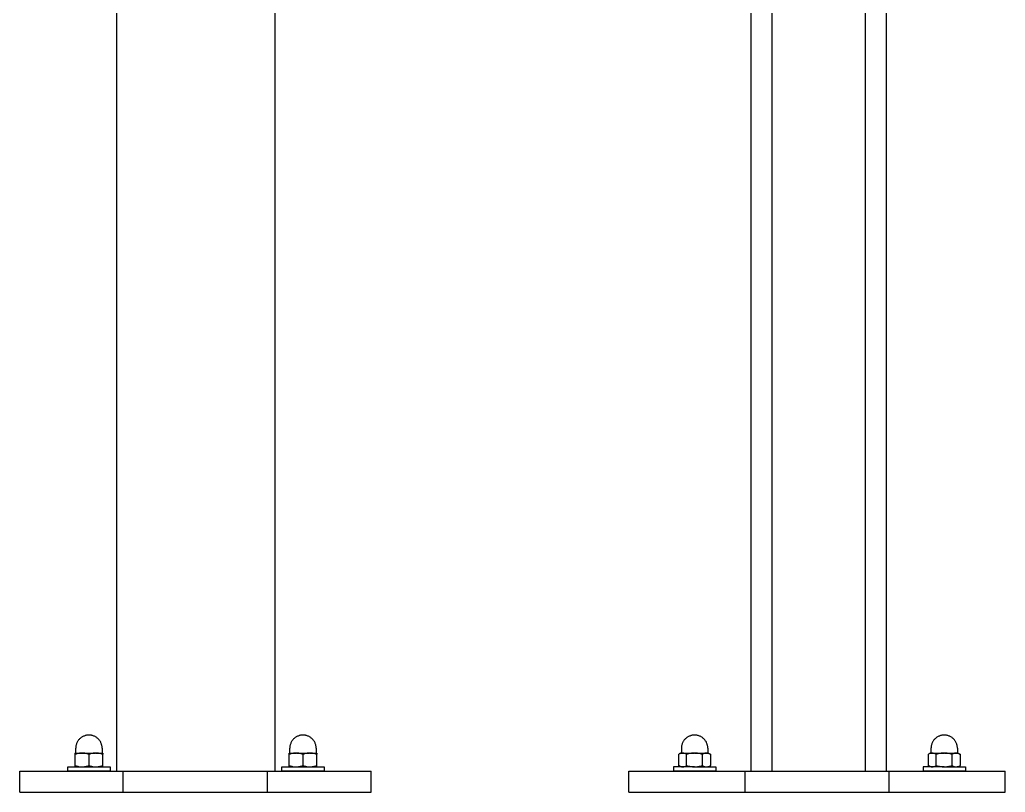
# Model space of a CAD drawing. Header units: millimetres. Extents: x -758 to 466, y 0 to 1570.
# Drawn here: x 0 to 465.7, y 839.9 to 1204.9 of the extents above; entities that cross this region are included whole.
import ezdxf

# ---------------------------------------------------------------- set-up
doc = ezdxf.new("R2010")
doc.units = ezdxf.units.MM
doc.header["$MEASUREMENT"] = 0
doc.layers.add('Utwórz2D linie widoczne', color=7, linetype='Continuous', true_color=0x000000)

msp = doc.modelspace()

# ---------------------------------------------------------------- linework, layer by layer
at = {"layer": 'Utwórz2D linie widoczne'}
for points in [[(45.75, 1549.94), (45.75, 1199.94), (45.75, 849.94)], [(120.73, 849.94), (120.73, 1199.94), (120.73, 1549.94)], [(345.44, 1549.94), (345.44, 1199.94), (345.44, 849.94)], [(355.44, 1549.94), (355.44, 1199.94), (355.44, 849.94)], [(399.44, 1549.94), (399.44, 1199.94), (399.44, 849.94)], [(409.44, 1549.94), (409.44, 1199.94), (409.44, 849.94)], [(26.21, 857.89), (26.21, 858.18), (26.21, 858.47)], [(26.21, 858.47), (27.79, 858.47), (29.36, 858.47)], [(26.21, 852.55), (26.21, 855.22), (26.21, 857.89)], [(26.46, 858.59), (26.46, 859.65), (26.46, 860.72)], [(29.58, 858.47), (32.71, 858.47), (35.85, 858.47)], [(32.71, 857.89), (32.71, 855.22), (32.71, 852.55)], [(36.07, 858.47), (37.64, 858.47), (39.21, 858.47)], [(38.96, 860.72), (38.96, 859.65), (38.96, 858.59)], [(39.21, 858.47), (39.21, 858.18), (39.21, 857.89)], [(39.21, 852.55), (39.21, 855.22), (39.21, 857.89)], [(127.35, 857.89), (127.35, 858.18), (127.35, 858.47)], [(127.35, 858.47), (128.93, 858.47), (130.5, 858.47)], [(127.35, 852.55), (127.35, 855.22), (127.35, 857.89)], [(127.6, 858.59), (127.6, 859.65), (127.6, 860.72)], [(130.72, 858.47), (133.85, 858.47), (136.99, 858.47)], [(133.85, 857.89), (133.85, 855.22), (133.85, 852.55)], [(137.21, 858.47), (138.78, 858.47), (140.35, 858.47)], [(140.1, 860.72), (140.1, 859.65), (140.1, 858.59)], [(140.35, 858.47), (140.35, 858.18), (140.35, 857.89)], [(140.35, 852.55), (140.35, 855.22), (140.35, 857.89)], [(312.41, 858.47), (311.91, 858.18), (311.4, 857.89)], [(311.4, 852.55), (311.4, 855.22), (311.4, 857.89)], [(312.66, 860.72), (312.66, 859.65), (312.66, 858.59)], [(313.34, 858.47), (316.05, 858.47), (318.77, 858.47)], [(315.16, 852.55), (315.16, 855.22), (315.16, 857.89)], [(319.05, 858.47), (321.76, 858.47), (324.48, 858.47)], [(322.66, 852.55), (322.66, 855.22), (322.66, 857.89)], [(324.6, 858.47), (325, 858.47), (325.41, 858.47)], [(325.16, 860.72), (325.16, 859.65), (325.16, 858.59)], [(325.41, 858.47), (325.91, 858.18), (326.41, 857.89)], [(326.41, 857.89), (326.41, 855.22), (326.41, 852.55)], [(430.37, 858.47), (429.87, 858.18), (429.37, 857.89)], [(429.37, 852.55), (429.37, 855.22), (429.37, 857.89)], [(430.62, 860.72), (430.62, 859.65), (430.62, 858.59)], [(431.3, 858.47), (434.02, 858.47), (436.73, 858.47)], [(433.12, 852.55), (433.12, 855.22), (433.12, 857.89)], [(437.01, 858.47), (439.73, 858.47), (442.44, 858.47)], [(440.62, 852.55), (440.62, 855.22), (440.62, 857.89)], [(442.57, 858.47), (442.97, 858.47), (443.37, 858.47)], [(443.12, 860.72), (443.12, 859.65), (443.12, 858.59)], [(443.37, 858.47), (443.87, 858.18), (444.38, 857.89)], [(444.38, 857.89), (444.38, 855.22), (444.38, 852.55)], [(26.21, 851.97), (26.21, 852.26), (26.21, 852.55)], [(39.21, 851.97), (39.21, 852.26), (39.21, 852.55)], [(127.35, 851.97), (127.35, 852.26), (127.35, 852.55)], [(140.35, 851.97), (140.35, 852.26), (140.35, 852.55)], [(312.41, 851.97), (311.91, 852.26), (311.4, 852.55)], [(325.41, 851.97), (325.91, 852.26), (326.41, 852.55)], [(430.37, 851.97), (429.87, 852.26), (429.37, 852.55)], [(443.37, 851.97), (443.87, 852.26), (444.38, 852.55)], [(0, 849.94), (24.48, 849.94), (48.95, 849.94)], [(0, 839.94), (0, 844.94), (0, 849.94)], [(22.71, 849.97), (22.71, 850.97), (22.71, 851.97)], [(22.71, 851.97), (32.71, 851.97), (42.71, 851.97)], [(42.71, 849.97), (32.71, 849.97), (22.71, 849.97)], [(42.71, 851.97), (42.71, 850.97), (42.71, 849.97)], [(48.95, 849.94), (83.03, 849.94), (117.11, 849.94)], [(48.95, 839.94), (48.95, 844.94), (48.95, 849.94)], [(117.11, 849.94), (141.59, 849.94), (166.06, 849.94)], [(117.11, 839.94), (117.11, 844.94), (117.11, 849.94)], [(123.85, 849.97), (123.85, 850.97), (123.85, 851.97)], [(123.85, 851.97), (133.85, 851.97), (143.85, 851.97)], [(143.85, 849.97), (133.85, 849.97), (123.85, 849.97)], [(143.85, 851.97), (143.85, 850.97), (143.85, 849.97)], [(166.06, 839.94), (166.06, 844.94), (166.06, 849.94)], [(287.84, 849.94), (315.28, 849.94), (342.73, 849.94)], [(287.84, 839.94), (287.84, 844.94), (287.84, 849.94)], [(308.91, 851.97), (308.91, 850.97), (308.91, 849.97)], [(318.91, 851.97), (313.91, 851.97), (308.91, 851.97)], [(318.91, 849.97), (313.91, 849.97), (308.91, 849.97)], [(318.91, 851.97), (323.91, 851.97), (328.91, 851.97)], [(328.91, 851.97), (328.91, 850.97), (328.91, 849.97)], [(342.73, 839.94), (342.73, 844.94), (342.73, 849.94)], [(342.73, 849.94), (376.78, 849.94), (410.84, 849.94)], [(410.84, 849.94), (438.28, 849.94), (465.73, 849.94)], [(410.84, 839.94), (410.84, 844.94), (410.84, 849.94)], [(426.87, 851.97), (426.87, 850.97), (426.87, 849.97)], [(436.87, 851.97), (431.87, 851.97), (426.87, 851.97)], [(436.87, 849.97), (431.87, 849.97), (426.87, 849.97)], [(436.87, 851.97), (441.87, 851.97), (446.87, 851.97)], [(446.87, 851.97), (446.87, 850.97), (446.87, 849.97)], [(465.73, 839.94), (465.73, 844.94), (465.73, 849.94)], [(0, 839.94), (6.95, 839.94), (13.9, 839.94)], [(13.9, 839.94), (14.1, 839.94), (14.3, 839.94)], [(14.3, 839.94), (21.9, 839.94), (29.5, 839.94)], [(29.5, 839.94), (29.63, 839.94), (29.75, 839.94)], [(29.75, 839.94), (29.77, 839.94), (29.78, 839.94)], [(29.78, 839.94), (29.91, 839.94), (30.03, 839.94)], [(30.03, 839.94), (30.05, 839.94), (30.07, 839.94)], [(30.07, 839.94), (30.19, 839.94), (30.32, 839.94)], [(30.32, 839.94), (30.33, 839.94), (30.35, 839.94)], [(30.35, 839.94), (30.48, 839.94), (30.6, 839.94)], [(30.6, 839.94), (30.62, 839.94), (30.63, 839.94)], [(30.63, 839.94), (30.76, 839.94), (30.89, 839.94)], [(30.89, 839.94), (30.91, 839.94), (30.92, 839.94)], [(30.92, 839.94), (31.05, 839.94), (31.18, 839.94)], [(31.18, 839.94), (31.19, 839.94), (31.21, 839.94)], [(31.21, 839.94), (31.34, 839.94), (31.46, 839.94)], [(31.46, 839.94), (31.48, 839.94), (31.5, 839.94)], [(31.5, 839.94), (31.62, 839.94), (31.75, 839.94)], [(31.75, 839.94), (31.77, 839.94), (31.78, 839.94)], [(31.78, 839.94), (31.91, 839.94), (32.04, 839.94)], [(32.04, 839.94), (32.06, 839.94), (32.07, 839.94)], [(32.07, 839.94), (32.2, 839.94), (32.33, 839.94)], [(32.33, 839.94), (32.35, 839.94), (32.36, 839.94)], [(32.36, 839.94), (32.49, 839.94), (32.62, 839.94)], [(32.62, 839.94), (32.64, 839.94), (32.65, 839.94)], [(32.65, 839.94), (32.79, 839.94), (32.92, 839.94)], [(32.92, 839.94), (32.93, 839.94), (32.95, 839.94)], [(32.95, 839.94), (33.08, 839.94), (33.21, 839.94)], [(33.21, 839.94), (33.22, 839.94), (33.24, 839.94)], [(33.24, 839.94), (33.37, 839.94), (33.5, 839.94)], [(33.5, 839.94), (33.52, 839.94), (33.53, 839.94)], [(33.53, 839.94), (33.67, 839.94), (33.8, 839.94)], [(33.8, 839.94), (33.81, 839.94), (33.83, 839.94)], [(33.83, 839.94), (33.96, 839.94), (34.09, 839.94)], [(34.09, 839.94), (34.11, 839.94), (34.12, 839.94)], [(34.12, 839.94), (34.26, 839.94), (34.39, 839.94)], [(34.39, 839.94), (34.4, 839.94), (34.42, 839.94)], [(34.42, 839.94), (34.55, 839.94), (34.69, 839.94)], [(34.69, 839.94), (34.7, 839.94), (34.72, 839.94)], [(34.72, 839.94), (34.85, 839.94), (34.98, 839.94)], [(34.98, 839.94), (35, 839.94), (35.01, 839.94)], [(35.01, 839.94), (35.15, 839.94), (35.28, 839.94)], [(35.28, 839.94), (35.3, 839.94), (35.31, 839.94)], [(35.31, 839.94), (35.45, 839.94), (35.58, 839.94)], [(35.58, 839.94), (35.6, 839.94), (35.61, 839.94)], [(35.61, 839.94), (35.75, 839.94), (35.88, 839.94)], [(35.88, 839.94), (35.9, 839.94), (35.91, 839.94)], [(35.91, 839.94), (36.05, 839.94), (36.18, 839.94)], [(36.18, 839.94), (36.2, 839.94), (36.21, 839.94)], [(36.21, 839.94), (36.35, 839.94), (36.48, 839.94)], [(36.48, 839.94), (36.5, 839.94), (36.51, 839.94)], [(36.51, 839.94), (36.65, 839.94), (36.79, 839.94)], [(36.79, 839.94), (36.8, 839.94), (36.81, 839.94)], [(36.81, 839.94), (36.95, 839.94), (37.09, 839.94)], [(37.09, 839.94), (37.1, 839.94), (37.12, 839.94)], [(37.12, 839.94), (37.25, 839.94), (37.39, 839.94)], [(37.39, 839.94), (37.41, 839.94), (37.42, 839.94)], [(37.42, 839.94), (37.56, 839.94), (37.7, 839.94)], [(37.7, 839.94), (37.71, 839.94), (37.72, 839.94)], [(37.72, 839.94), (37.86, 839.94), (38, 839.94)], [(38, 839.94), (38.01, 839.94), (38.03, 839.94)], [(38.03, 839.94), (38.17, 839.94), (38.31, 839.94)], [(38.31, 839.94), (38.32, 839.94), (38.33, 839.94)], [(38.33, 839.94), (38.47, 839.94), (38.61, 839.94)], [(38.61, 839.94), (38.62, 839.94), (38.64, 839.94)], [(38.64, 839.94), (38.78, 839.94), (38.92, 839.94)], [(38.92, 839.94), (38.93, 839.94), (38.94, 839.94)], [(38.94, 839.94), (39.08, 839.94), (39.23, 839.94)], [(39.23, 839.94), (39.24, 839.94), (39.25, 839.94)], [(39.25, 839.94), (39.39, 839.94), (39.53, 839.94)], [(39.53, 839.94), (39.55, 839.94), (39.56, 839.94)], [(39.56, 839.94), (39.7, 839.94), (39.84, 839.94)], [(39.84, 839.94), (39.85, 839.94), (39.86, 839.94)], [(39.86, 839.94), (44.41, 839.94), (48.95, 839.94)], [(48.95, 839.94), (83.03, 839.94), (117.11, 839.94)], [(117.11, 839.94), (121.65, 839.94), (126.2, 839.94)], [(126.2, 839.94), (126.21, 839.94), (126.22, 839.94)], [(126.22, 839.94), (126.36, 839.94), (126.51, 839.94)], [(126.51, 839.94), (126.52, 839.94), (126.53, 839.94)], [(126.53, 839.94), (126.67, 839.94), (126.81, 839.94)], [(126.81, 839.94), (126.82, 839.94), (126.84, 839.94)], [(126.84, 839.94), (126.98, 839.94), (127.12, 839.94)], [(127.12, 839.94), (127.13, 839.94), (127.14, 839.94)], [(127.14, 839.94), (127.28, 839.94), (127.43, 839.94)], [(127.43, 839.94), (127.44, 839.94), (127.45, 839.94)], [(127.45, 839.94), (127.59, 839.94), (127.73, 839.94)], [(127.73, 839.94), (127.74, 839.94), (127.76, 839.94)], [(127.76, 839.94), (127.9, 839.94), (128.04, 839.94)], [(128.04, 839.94), (128.05, 839.94), (128.06, 839.94)], [(128.06, 839.94), (128.2, 839.94), (128.34, 839.94)], [(128.34, 839.94), (128.35, 839.94), (128.37, 839.94)], [(128.37, 839.94), (128.5, 839.94), (128.64, 839.94)], [(128.64, 839.94), (128.66, 839.94), (128.67, 839.94)], [(128.67, 839.94), (128.81, 839.94), (128.95, 839.94)], [(128.95, 839.94), (128.96, 839.94), (128.97, 839.94)], [(128.97, 839.94), (129.11, 839.94), (129.25, 839.94)], [(129.25, 839.94), (129.26, 839.94), (129.28, 839.94)], [(129.28, 839.94), (129.41, 839.94), (129.55, 839.94)], [(129.55, 839.94), (129.56, 839.94), (129.58, 839.94)], [(129.58, 839.94), (129.71, 839.94), (129.85, 839.94)], [(129.85, 839.94), (129.87, 839.94), (129.88, 839.94)], [(129.88, 839.94), (130.02, 839.94), (130.15, 839.94)], [(130.15, 839.94), (130.17, 839.94), (130.18, 839.94)], [(130.18, 839.94), (130.32, 839.94), (130.45, 839.94)], [(130.45, 839.94), (130.47, 839.94), (130.48, 839.94)], [(130.48, 839.94), (130.62, 839.94), (130.75, 839.94)], [(130.75, 839.94), (130.77, 839.94), (130.78, 839.94)], [(130.78, 839.94), (130.91, 839.94), (131.05, 839.94)], [(131.05, 839.94), (131.06, 839.94), (131.08, 839.94)], [(131.08, 839.94), (131.21, 839.94), (131.35, 839.94)], [(131.35, 839.94), (131.36, 839.94), (131.38, 839.94)], [(131.38, 839.94), (131.51, 839.94), (131.64, 839.94)], [(131.64, 839.94), (131.66, 839.94), (131.67, 839.94)], [(131.67, 839.94), (131.81, 839.94), (131.94, 839.94)], [(131.94, 839.94), (131.95, 839.94), (131.97, 839.94)], [(131.97, 839.94), (132.1, 839.94), (132.23, 839.94)], [(132.23, 839.94), (132.25, 839.94), (132.26, 839.94)], [(132.26, 839.94), (132.4, 839.94), (132.53, 839.94)], [(132.53, 839.94), (132.54, 839.94), (132.56, 839.94)], [(132.56, 839.94), (132.69, 839.94), (132.82, 839.94)], [(132.82, 839.94), (132.84, 839.94), (132.85, 839.94)], [(132.85, 839.94), (132.98, 839.94), (133.12, 839.94)], [(133.12, 839.94), (133.13, 839.94), (133.15, 839.94)], [(133.15, 839.94), (133.28, 839.94), (133.41, 839.94)], [(133.41, 839.94), (133.42, 839.94), (133.44, 839.94)], [(133.44, 839.94), (133.57, 839.94), (133.7, 839.94)], [(133.7, 839.94), (133.71, 839.94), (133.73, 839.94)], [(133.73, 839.94), (133.86, 839.94), (133.99, 839.94)], [(133.99, 839.94), (134, 839.94), (134.02, 839.94)], [(134.02, 839.94), (134.15, 839.94), (134.28, 839.94)], [(134.28, 839.94), (134.29, 839.94), (134.31, 839.94)], [(134.31, 839.94), (134.44, 839.94), (134.57, 839.94)], [(134.57, 839.94), (134.58, 839.94), (134.6, 839.94)], [(134.6, 839.94), (134.73, 839.94), (134.86, 839.94)], [(134.86, 839.94), (134.87, 839.94), (134.89, 839.94)], [(134.89, 839.94), (135.01, 839.94), (135.14, 839.94)], [(135.14, 839.94), (135.16, 839.94), (135.17, 839.94)], [(135.17, 839.94), (135.3, 839.94), (135.43, 839.94)], [(135.43, 839.94), (135.44, 839.94), (135.46, 839.94)], [(135.46, 839.94), (135.59, 839.94), (135.71, 839.94)], [(135.71, 839.94), (135.73, 839.94), (135.74, 839.94)], [(135.74, 839.94), (135.87, 839.94), (136, 839.94)], [(136, 839.94), (136.01, 839.94), (136.03, 839.94)], [(136.03, 839.94), (136.15, 839.94), (136.28, 839.94)], [(136.28, 839.94), (136.3, 839.94), (136.31, 839.94)], [(136.31, 839.94), (136.44, 839.94), (136.56, 839.94)], [(136.56, 839.94), (144.16, 839.94), (151.76, 839.94)], [(151.76, 839.94), (151.96, 839.94), (152.17, 839.94)], [(152.17, 839.94), (159.11, 839.94), (166.06, 839.94)], [(287.84, 839.94), (287.99, 839.94), (288.15, 839.94)], [(288.15, 839.94), (291.38, 839.94), (294.61, 839.94)], [(294.61, 839.94), (294.68, 839.94), (294.76, 839.94)], [(294.76, 839.94), (294.76, 839.94), (294.77, 839.94)], [(294.77, 839.94), (294.85, 839.94), (294.92, 839.94)], [(294.92, 839.94), (294.93, 839.94), (294.94, 839.94)], [(294.94, 839.94), (295.01, 839.94), (295.08, 839.94)], [(295.08, 839.94), (295.09, 839.94), (295.1, 839.94)], [(295.1, 839.94), (295.17, 839.94), (295.25, 839.94)], [(295.25, 839.94), (295.26, 839.94), (295.27, 839.94)], [(295.27, 839.94), (295.34, 839.94), (295.42, 839.94)], [(295.42, 839.94), (295.43, 839.94), (295.43, 839.94)], [(295.43, 839.94), (295.51, 839.94), (295.59, 839.94)], [(295.59, 839.94), (295.59, 839.94), (295.6, 839.94)], [(295.6, 839.94), (295.68, 839.94), (295.76, 839.94)], [(295.76, 839.94), (295.76, 839.94), (295.77, 839.94)], [(295.77, 839.94), (295.85, 839.94), (295.93, 839.94)], [(295.93, 839.94), (295.94, 839.94), (295.95, 839.94)], [(295.95, 839.94), (296.02, 839.94), (296.1, 839.94)], [(296.1, 839.94), (296.11, 839.94), (296.12, 839.94)], [(296.12, 839.94), (296.2, 839.94), (296.28, 839.94)], [(296.28, 839.94), (296.28, 839.94), (296.29, 839.94)], [(296.29, 839.94), (296.37, 839.94), (296.45, 839.94)], [(296.45, 839.94), (296.46, 839.94), (296.47, 839.94)], [(296.47, 839.94), (296.55, 839.94), (296.63, 839.94)], [(296.63, 839.94), (296.64, 839.94), (296.65, 839.94)], [(296.65, 839.94), (296.73, 839.94), (296.81, 839.94)], [(296.81, 839.94), (296.82, 839.94), (296.83, 839.94)], [(296.83, 839.94), (296.91, 839.94), (296.99, 839.94)], [(296.99, 839.94), (297, 839.94), (297.01, 839.94)], [(297.01, 839.94), (297.09, 839.94), (297.17, 839.94)], [(297.17, 839.94), (297.18, 839.94), (297.19, 839.94)], [(297.19, 839.94), (297.27, 839.94), (297.35, 839.94)], [(297.35, 839.94), (297.36, 839.94), (297.37, 839.94)], [(297.37, 839.94), (297.46, 839.94), (297.54, 839.94)], [(297.54, 839.94), (297.55, 839.94), (297.56, 839.94)], [(297.56, 839.94), (297.64, 839.94), (297.72, 839.94)], [(297.72, 839.94), (297.73, 839.94), (297.74, 839.94)], [(297.74, 839.94), (297.83, 839.94), (297.91, 839.94)], [(297.91, 839.94), (297.92, 839.94), (297.93, 839.94)], [(297.93, 839.94), (298.02, 839.94), (298.1, 839.94)], [(298.1, 839.94), (298.11, 839.94), (298.12, 839.94)], [(298.12, 839.94), (298.2, 839.94), (298.29, 839.94)], [(298.29, 839.94), (298.3, 839.94), (298.31, 839.94)], [(298.31, 839.94), (298.4, 839.94), (298.48, 839.94)], [(298.48, 839.94), (298.49, 839.94), (298.5, 839.94)], [(298.5, 839.94), (298.59, 839.94), (298.67, 839.94)], [(298.67, 839.94), (298.68, 839.94), (298.69, 839.94)], [(298.69, 839.94), (298.78, 839.94), (298.87, 839.94)], [(298.87, 839.94), (298.88, 839.94), (298.89, 839.94)], [(298.89, 839.94), (298.97, 839.94), (299.06, 839.94)], [(299.06, 839.94), (299.07, 839.94), (299.08, 839.94)], [(299.08, 839.94), (299.17, 839.94), (299.26, 839.94)], [(299.26, 839.94), (299.27, 839.94), (299.28, 839.94)], [(299.28, 839.94), (299.37, 839.94), (299.46, 839.94)], [(299.46, 839.94), (299.47, 839.94), (299.48, 839.94)], [(299.48, 839.94), (299.57, 839.94), (299.66, 839.94)], [(299.66, 839.94), (299.66, 839.94), (299.67, 839.94)], [(299.67, 839.94), (299.77, 839.94), (299.86, 839.94)], [(299.86, 839.94), (299.87, 839.94), (299.87, 839.94)], [(299.87, 839.94), (299.97, 839.94), (300.06, 839.94)], [(300.06, 839.94), (300.07, 839.94), (300.08, 839.94)], [(300.08, 839.94), (300.17, 839.94), (300.26, 839.94)], [(300.26, 839.94), (300.27, 839.94), (300.28, 839.94)], [(300.28, 839.94), (300.37, 839.94), (300.46, 839.94)], [(300.46, 839.94), (300.47, 839.94), (300.48, 839.94)], [(300.48, 839.94), (300.58, 839.94), (300.67, 839.94)], [(300.67, 839.94), (300.68, 839.94), (300.69, 839.94)], [(300.69, 839.94), (300.78, 839.94), (300.88, 839.94)], [(300.88, 839.94), (300.88, 839.94), (300.89, 839.94)], [(300.89, 839.94), (300.99, 839.94), (301.08, 839.94)], [(301.08, 839.94), (301.09, 839.94), (301.1, 839.94)], [(301.1, 839.94), (301.2, 839.94), (301.29, 839.94)], [(301.29, 839.94), (301.3, 839.94), (301.31, 839.94)], [(301.31, 839.94), (301.4, 839.94), (301.5, 839.94)], [(301.5, 839.94), (301.51, 839.94), (301.52, 839.94)], [(301.52, 839.94), (301.61, 839.94), (301.71, 839.94)], [(301.71, 839.94), (301.72, 839.94), (301.73, 839.94)], [(301.73, 839.94), (301.83, 839.94), (301.92, 839.94)], [(301.92, 839.94), (301.93, 839.94), (301.94, 839.94)], [(301.94, 839.94), (302.04, 839.94), (302.14, 839.94)], [(302.14, 839.94), (302.14, 839.94), (302.15, 839.94)], [(302.15, 839.94), (302.25, 839.94), (302.35, 839.94)], [(302.35, 839.94), (302.36, 839.94), (302.37, 839.94)], [(302.37, 839.94), (302.47, 839.94), (302.57, 839.94)], [(302.57, 839.94), (302.57, 839.94), (302.58, 839.94)], [(302.58, 839.94), (302.68, 839.94), (302.78, 839.94)], [(302.78, 839.94), (302.79, 839.94), (302.8, 839.94)], [(302.8, 839.94), (302.9, 839.94), (303, 839.94)], [(303, 839.94), (303.01, 839.94), (303.01, 839.94)], [(303.01, 839.94), (303.12, 839.94), (303.22, 839.94)], [(303.22, 839.94), (303.23, 839.94), (303.23, 839.94)], [(303.23, 839.94), (303.34, 839.94), (303.44, 839.94)], [(303.44, 839.94), (303.44, 839.94), (303.45, 839.94)], [(303.45, 839.94), (303.56, 839.94), (303.66, 839.94)], [(303.66, 839.94), (303.67, 839.94), (303.67, 839.94)], [(303.67, 839.94), (303.78, 839.94), (303.88, 839.94)], [(303.88, 839.94), (303.89, 839.94), (303.89, 839.94)], [(303.89, 839.94), (304, 839.94), (304.1, 839.94)], [(304.1, 839.94), (304.11, 839.94), (304.11, 839.94)], [(304.11, 839.94), (304.22, 839.94), (304.33, 839.94)], [(304.33, 839.94), (304.33, 839.94), (304.34, 839.94)], [(304.34, 839.94), (304.44, 839.94), (304.55, 839.94)], [(304.55, 839.94), (304.56, 839.94), (304.56, 839.94)], [(304.56, 839.94), (304.67, 839.94), (304.78, 839.94)], [(304.78, 839.94), (304.78, 839.94), (304.79, 839.94)], [(304.79, 839.94), (304.9, 839.94), (305, 839.94)], [(305, 839.94), (305.01, 839.94), (305.01, 839.94)], [(305.01, 839.94), (305.12, 839.94), (305.23, 839.94)], [(305.23, 839.94), (305.24, 839.94), (305.24, 839.94)], [(305.24, 839.94), (305.35, 839.94), (305.46, 839.94)], [(305.46, 839.94), (305.46, 839.94), (305.47, 839.94)], [(305.47, 839.94), (305.58, 839.94), (305.69, 839.94)], [(305.69, 839.94), (305.69, 839.94), (305.7, 839.94)], [(305.7, 839.94), (305.81, 839.94), (305.92, 839.94)], [(305.92, 839.94), (305.92, 839.94), (305.93, 839.94)], [(305.93, 839.94), (306.04, 839.94), (306.15, 839.94)], [(306.15, 839.94), (306.15, 839.94), (306.16, 839.94)], [(306.16, 839.94), (306.27, 839.94), (306.38, 839.94)], [(306.38, 839.94), (306.38, 839.94), (306.39, 839.94)], [(306.39, 839.94), (306.5, 839.94), (306.61, 839.94)], [(306.61, 839.94), (306.62, 839.94), (306.62, 839.94)], [(306.62, 839.94), (306.73, 839.94), (306.85, 839.94)], [(306.85, 839.94), (306.85, 839.94), (306.85, 839.94)], [(306.85, 839.94), (306.97, 839.94), (307.08, 839.94)], [(307.08, 839.94), (307.08, 839.94), (307.09, 839.94)], [(307.09, 839.94), (307.2, 839.94), (307.32, 839.94)], [(307.32, 839.94), (307.32, 839.94), (307.32, 839.94)], [(307.32, 839.94), (307.44, 839.94), (307.55, 839.94)], [(307.55, 839.94), (307.56, 839.94), (307.56, 839.94)], [(307.56, 839.94), (325.14, 839.94), (342.73, 839.94)], [(342.73, 839.94), (376.78, 839.94), (410.84, 839.94)], [(410.84, 839.94), (428.42, 839.94), (446.01, 839.94)], [(446.01, 839.94), (446.01, 839.94), (446.01, 839.94)], [(446.01, 839.94), (446.12, 839.94), (446.24, 839.94)], [(446.24, 839.94), (446.24, 839.94), (446.24, 839.94)], [(446.24, 839.94), (446.36, 839.94), (446.48, 839.94)], [(446.48, 839.94), (446.48, 839.94), (446.48, 839.94)], [(446.48, 839.94), (446.59, 839.94), (446.71, 839.94)], [(446.71, 839.94), (446.71, 839.94), (446.71, 839.94)], [(446.71, 839.94), (446.83, 839.94), (446.94, 839.94)], [(446.94, 839.94), (446.95, 839.94), (446.95, 839.94)], [(446.95, 839.94), (447.06, 839.94), (447.18, 839.94)], [(447.18, 839.94), (447.18, 839.94), (447.18, 839.94)], [(447.18, 839.94), (447.29, 839.94), (447.41, 839.94)], [(447.41, 839.94), (447.41, 839.94), (447.41, 839.94)], [(447.41, 839.94), (447.52, 839.94), (447.64, 839.94)], [(447.64, 839.94), (447.64, 839.94), (447.64, 839.94)], [(447.64, 839.94), (447.76, 839.94), (447.87, 839.94)], [(447.87, 839.94), (447.87, 839.94), (447.87, 839.94)], [(447.87, 839.94), (447.98, 839.94), (448.1, 839.94)], [(448.1, 839.94), (448.1, 839.94), (448.1, 839.94)], [(448.1, 839.94), (448.21, 839.94), (448.32, 839.94)], [(448.32, 839.94), (448.33, 839.94), (448.33, 839.94)], [(448.33, 839.94), (448.44, 839.94), (448.55, 839.94)], [(448.55, 839.94), (448.55, 839.94), (448.56, 839.94)], [(448.56, 839.94), (448.67, 839.94), (448.78, 839.94)], [(448.78, 839.94), (448.78, 839.94), (448.79, 839.94)], [(448.79, 839.94), (448.89, 839.94), (449, 839.94)], [(449, 839.94), (449.01, 839.94), (449.01, 839.94)], [(449.01, 839.94), (449.12, 839.94), (449.22, 839.94)], [(449.22, 839.94), (449.23, 839.94), (449.24, 839.94)], [(449.24, 839.94), (449.34, 839.94), (449.45, 839.94)], [(449.45, 839.94), (449.45, 839.94), (449.46, 839.94)], [(449.46, 839.94), (449.56, 839.94), (449.67, 839.94)], [(449.67, 839.94), (449.68, 839.94), (449.68, 839.94)], [(449.68, 839.94), (449.79, 839.94), (449.89, 839.94)], [(449.89, 839.94), (449.9, 839.94), (449.9, 839.94)], [(449.9, 839.94), (450.01, 839.94), (450.11, 839.94)], [(450.11, 839.94), (450.12, 839.94), (450.12, 839.94)], [(450.12, 839.94), (450.23, 839.94), (450.33, 839.94)], [(450.33, 839.94), (450.34, 839.94), (450.34, 839.94)], [(450.34, 839.94), (450.45, 839.94), (450.55, 839.94)], [(450.55, 839.94), (450.56, 839.94), (450.56, 839.94)], [(450.56, 839.94), (450.66, 839.94), (450.77, 839.94)], [(450.77, 839.94), (450.77, 839.94), (450.78, 839.94)], [(450.78, 839.94), (450.88, 839.94), (450.98, 839.94)], [(450.98, 839.94), (450.99, 839.94), (451, 839.94)], [(451, 839.94), (451.1, 839.94), (451.2, 839.94)], [(451.2, 839.94), (451.2, 839.94), (451.21, 839.94)], [(451.21, 839.94), (451.31, 839.94), (451.41, 839.94)], [(451.41, 839.94), (451.42, 839.94), (451.43, 839.94)], [(451.43, 839.94), (451.52, 839.94), (451.62, 839.94)], [(451.62, 839.94), (451.63, 839.94), (451.64, 839.94)], [(451.64, 839.94), (451.74, 839.94), (451.84, 839.94)], [(451.84, 839.94), (451.84, 839.94), (451.85, 839.94)], [(451.85, 839.94), (451.95, 839.94), (452.05, 839.94)], [(452.05, 839.94), (452.05, 839.94), (452.06, 839.94)], [(452.06, 839.94), (452.16, 839.94), (452.26, 839.94)], [(452.26, 839.94), (452.26, 839.94), (452.27, 839.94)], [(452.27, 839.94), (452.37, 839.94), (452.46, 839.94)], [(452.46, 839.94), (452.47, 839.94), (452.48, 839.94)], [(452.48, 839.94), (452.58, 839.94), (452.67, 839.94)], [(452.67, 839.94), (452.68, 839.94), (452.69, 839.94)], [(452.69, 839.94), (452.78, 839.94), (452.88, 839.94)], [(452.88, 839.94), (452.89, 839.94), (452.89, 839.94)], [(452.89, 839.94), (452.99, 839.94), (453.08, 839.94)], [(453.08, 839.94), (453.09, 839.94), (453.1, 839.94)], [(453.1, 839.94), (453.19, 839.94), (453.28, 839.94)], [(453.28, 839.94), (453.29, 839.94), (453.3, 839.94)], [(453.3, 839.94), (453.4, 839.94), (453.49, 839.94)], [(453.49, 839.94), (453.5, 839.94), (453.51, 839.94)], [(453.51, 839.94), (453.6, 839.94), (453.69, 839.94)], [(453.69, 839.94), (453.7, 839.94), (453.71, 839.94)], [(453.71, 839.94), (453.8, 839.94), (453.89, 839.94)], [(453.89, 839.94), (453.9, 839.94), (453.91, 839.94)], [(453.91, 839.94), (454, 839.94), (454.09, 839.94)], [(454.09, 839.94), (454.1, 839.94), (454.11, 839.94)], [(454.11, 839.94), (454.2, 839.94), (454.29, 839.94)], [(454.29, 839.94), (454.29, 839.94), (454.3, 839.94)], [(454.3, 839.94), (454.39, 839.94), (454.48, 839.94)], [(454.48, 839.94), (454.49, 839.94), (454.5, 839.94)], [(454.5, 839.94), (454.59, 839.94), (454.68, 839.94)], [(454.68, 839.94), (454.69, 839.94), (454.7, 839.94)], [(454.7, 839.94), (454.78, 839.94), (454.87, 839.94)], [(454.87, 839.94), (454.88, 839.94), (454.89, 839.94)], [(454.89, 839.94), (454.98, 839.94), (455.06, 839.94)], [(455.06, 839.94), (455.07, 839.94), (455.08, 839.94)], [(455.08, 839.94), (455.17, 839.94), (455.25, 839.94)], [(455.25, 839.94), (455.26, 839.94), (455.27, 839.94)], [(455.27, 839.94), (455.36, 839.94), (455.44, 839.94)], [(455.44, 839.94), (455.45, 839.94), (455.46, 839.94)], [(455.46, 839.94), (455.55, 839.94), (455.63, 839.94)], [(455.63, 839.94), (455.64, 839.94), (455.65, 839.94)], [(455.65, 839.94), (455.74, 839.94), (455.82, 839.94)], [(455.82, 839.94), (455.83, 839.94), (455.84, 839.94)], [(455.84, 839.94), (455.92, 839.94), (456.01, 839.94)], [(456.01, 839.94), (456.01, 839.94), (456.02, 839.94)], [(456.02, 839.94), (456.11, 839.94), (456.19, 839.94)], [(456.19, 839.94), (456.2, 839.94), (456.21, 839.94)], [(456.21, 839.94), (456.29, 839.94), (456.37, 839.94)], [(456.37, 839.94), (456.38, 839.94), (456.39, 839.94)], [(456.39, 839.94), (456.47, 839.94), (456.56, 839.94)], [(456.56, 839.94), (456.56, 839.94), (456.57, 839.94)], [(456.57, 839.94), (456.65, 839.94), (456.74, 839.94)], [(456.74, 839.94), (456.74, 839.94), (456.75, 839.94)], [(456.75, 839.94), (456.83, 839.94), (456.91, 839.94)], [(456.91, 839.94), (456.92, 839.94), (456.93, 839.94)], [(456.93, 839.94), (457.01, 839.94), (457.09, 839.94)], [(457.09, 839.94), (457.1, 839.94), (457.11, 839.94)], [(457.11, 839.94), (457.19, 839.94), (457.27, 839.94)], [(457.27, 839.94), (457.28, 839.94), (457.29, 839.94)], [(457.29, 839.94), (457.37, 839.94), (457.44, 839.94)], [(457.44, 839.94), (457.45, 839.94), (457.46, 839.94)], [(457.46, 839.94), (457.54, 839.94), (457.62, 839.94)], [(457.62, 839.94), (457.63, 839.94), (457.64, 839.94)], [(457.64, 839.94), (457.71, 839.94), (457.79, 839.94)], [(457.79, 839.94), (457.8, 839.94), (457.81, 839.94)], [(457.81, 839.94), (457.88, 839.94), (457.96, 839.94)], [(457.96, 839.94), (457.97, 839.94), (457.98, 839.94)], [(457.98, 839.94), (458.05, 839.94), (458.13, 839.94)], [(458.13, 839.94), (458.14, 839.94), (458.15, 839.94)], [(458.15, 839.94), (458.22, 839.94), (458.3, 839.94)], [(458.3, 839.94), (458.3, 839.94), (458.31, 839.94)], [(458.31, 839.94), (458.39, 839.94), (458.46, 839.94)], [(458.46, 839.94), (458.47, 839.94), (458.48, 839.94)], [(458.48, 839.94), (458.55, 839.94), (458.63, 839.94)], [(458.63, 839.94), (458.64, 839.94), (458.64, 839.94)], [(458.64, 839.94), (458.72, 839.94), (458.79, 839.94)], [(458.79, 839.94), (458.8, 839.94), (458.81, 839.94)], [(458.81, 839.94), (458.88, 839.94), (458.95, 839.94)], [(458.95, 839.94), (462.18, 839.94), (465.41, 839.94)], [(465.41, 839.94), (465.57, 839.94), (465.73, 839.94)]]:
    msp.add_open_spline(points, degree=2, dxfattribs=at)
for points, weights in [([(32.71, 866.97), (26.46, 866.97), (26.46, 860.72)], [1, 0.707106781187, 1]), ([(38.96, 860.72), (38.96, 866.97), (32.71, 866.97)], [1, 0.707106781187, 1]), ([(133.85, 866.97), (127.6, 866.97), (127.6, 860.72)], [1, 0.707106781187, 1]), ([(140.1, 860.72), (140.1, 866.97), (133.85, 866.97)], [1, 0.707106781187, 1]), ([(318.91, 866.97), (312.66, 866.97), (312.66, 860.72)], [1, 0.707106781187, 1]), ([(325.16, 860.72), (325.16, 866.97), (318.91, 866.97)], [1, 0.707106781187, 1]), ([(436.87, 866.97), (430.62, 866.97), (430.62, 860.72)], [1, 0.707106781187, 1]), ([(443.12, 860.72), (443.12, 866.97), (436.87, 866.97)], [1, 0.707106781187, 1]), ([(26.36, 858.47), (26.46, 858.48), (26.46, 858.59)], [1, 0.747971544637, 1]), ([(38.96, 858.59), (38.96, 858.48), (39.07, 858.47)], [1, 0.747971544636, 1]), ([(127.5, 858.47), (127.6, 858.48), (127.6, 858.59)], [1, 0.747971544636, 1]), ([(140.1, 858.59), (140.1, 858.48), (140.21, 858.47)], [1, 0.747971544634, 1]), ([(312.41, 858.47), (312.38, 858.47), (313.21, 858.47)], [0.933078119176, 0.931005284819, 0.994612987057]), ([(312.55, 858.47), (312.66, 858.48), (312.66, 858.59)], [1, 0.747971544634, 1]), ([(325.26, 858.47), (325.16, 858.48), (325.16, 858.59)], [1, 0.747971544637, 1]), ([(430.37, 858.47), (430.34, 858.47), (431.18, 858.47)], [0.933078119176, 0.931005284819, 0.994612987057]), ([(430.52, 858.47), (430.62, 858.48), (430.62, 858.59)], [1, 0.747971544636, 1]), ([(443.23, 858.47), (443.12, 858.48), (443.12, 858.59)], [1, 0.747971544635, 1])]:
    msp.add_rational_spline(points, weights, degree=2, dxfattribs=at)
for points, knots in [([(29.46, 858.47), (29.19, 858.47), (28.91, 858.45), (28.36, 858.4), (28.09, 858.36), (27.28, 858.21), (26.74, 858.06), (26.21, 857.89)], [0.003797434, 0.003797434, 0.003797434, 0.003797434, 0.004743184, 0.004743184, 0.005688934, 0.005688934, 0.007580434, 0.007580434, 0.007580434, 0.007580434]), ([(32.71, 857.89), (32.18, 858.06), (31.65, 858.21), (30.56, 858.41), (30.02, 858.47), (29.46, 858.47)], [0.000000238, 0.000000238, 0.000000238, 0.000000238, 0.001898836, 0.001898836, 0.003797434, 0.003797434, 0.003797434, 0.003797434]), ([(35.96, 858.47), (35.69, 858.47), (35.41, 858.45), (34.86, 858.4), (34.59, 858.36), (33.78, 858.21), (33.24, 858.06), (32.71, 857.89)], [0.003797434, 0.003797434, 0.003797434, 0.003797434, 0.004743184, 0.004743184, 0.005688934, 0.005688934, 0.007580434, 0.007580434, 0.007580434, 0.007580434]), ([(39.21, 857.89), (38.68, 858.06), (38.15, 858.21), (37.06, 858.41), (36.52, 858.47), (35.96, 858.47)], [0.000000238, 0.000000238, 0.000000238, 0.000000238, 0.001898836, 0.001898836, 0.003797434, 0.003797434, 0.003797434, 0.003797434]), ([(130.6, 858.47), (130.33, 858.47), (130.05, 858.45), (129.5, 858.4), (129.23, 858.36), (128.42, 858.21), (127.88, 858.06), (127.35, 857.89)], [0.003797434, 0.003797434, 0.003797434, 0.003797434, 0.004743184, 0.004743184, 0.005688934, 0.005688934, 0.007580434, 0.007580434, 0.007580434, 0.007580434]), ([(133.85, 857.89), (133.32, 858.06), (132.79, 858.21), (131.7, 858.41), (131.16, 858.47), (130.6, 858.47)], [0.000000238, 0.000000238, 0.000000238, 0.000000238, 0.001898836, 0.001898836, 0.003797434, 0.003797434, 0.003797434, 0.003797434]), ([(137.1, 858.47), (136.83, 858.47), (136.55, 858.45), (136, 858.4), (135.73, 858.36), (134.92, 858.21), (134.38, 858.06), (133.85, 857.89)], [0.003797434, 0.003797434, 0.003797434, 0.003797434, 0.004743184, 0.004743184, 0.005688934, 0.005688934, 0.007580434, 0.007580434, 0.007580434, 0.007580434]), ([(140.35, 857.89), (139.82, 858.06), (139.29, 858.21), (138.2, 858.41), (137.66, 858.47), (137.1, 858.47)], [0.000000238, 0.000000238, 0.000000238, 0.000000238, 0.001898836, 0.001898836, 0.003797434, 0.003797434, 0.003797434, 0.003797434]), ([(313.28, 858.47), (313.12, 858.47), (312.96, 858.45), (312.64, 858.4), (312.49, 858.36), (312.02, 858.21), (311.71, 858.06), (311.4, 857.89)], [0.003797434, 0.003797434, 0.003797434, 0.003797434, 0.004743184, 0.004743184, 0.005688934, 0.005688934, 0.007580434, 0.007580434, 0.007580434, 0.007580434]), ([(315.16, 857.89), (314.85, 858.06), (314.54, 858.21), (313.91, 858.41), (313.6, 858.47), (313.28, 858.47)], [0.000000238, 0.000000238, 0.000000238, 0.000000238, 0.001898836, 0.001898836, 0.003797434, 0.003797434, 0.003797434, 0.003797434]), ([(318.91, 858.47), (318.27, 858.47), (317.64, 858.41), (316.39, 858.21), (315.77, 858.06), (315.16, 857.89)], [0.020496331, 0.020496331, 0.020496331, 0.020496331, 0.022396704, 0.022396704, 0.024297078, 0.024297078, 0.024297078, 0.024297078]), ([(322.66, 857.89), (322.05, 858.06), (321.44, 858.21), (320.19, 858.41), (319.54, 858.47), (318.91, 858.47)], [0.016693105, 0.016693105, 0.016693105, 0.016693105, 0.018594718, 0.018594718, 0.020496331, 0.020496331, 0.020496331, 0.020496331]), ([(324.54, 858.47), (324.38, 858.47), (324.22, 858.45), (323.9, 858.4), (323.74, 858.36), (323.28, 858.21), (322.97, 858.06), (322.66, 857.89)], [0.003797434, 0.003797434, 0.003797434, 0.003797434, 0.004743184, 0.004743184, 0.005688934, 0.005688934, 0.007580434, 0.007580434, 0.007580434, 0.007580434]), ([(326.41, 857.89), (326.11, 858.06), (325.8, 858.21), (325.17, 858.41), (324.86, 858.47), (324.54, 858.47)], [0.000000238, 0.000000238, 0.000000238, 0.000000238, 0.001898836, 0.001898836, 0.003797434, 0.003797434, 0.003797434, 0.003797434]), ([(431.24, 858.47), (431.08, 858.47), (430.92, 858.45), (430.61, 858.4), (430.45, 858.36), (429.98, 858.21), (429.67, 858.06), (429.37, 857.89)], [0.003797434, 0.003797434, 0.003797434, 0.003797434, 0.004743184, 0.004743184, 0.005688934, 0.005688934, 0.007580434, 0.007580434, 0.007580434, 0.007580434]), ([(433.12, 857.89), (432.81, 858.06), (432.5, 858.21), (431.88, 858.41), (431.56, 858.47), (431.24, 858.47)], [0.000000238, 0.000000238, 0.000000238, 0.000000238, 0.001898836, 0.001898836, 0.003797434, 0.003797434, 0.003797434, 0.003797434]), ([(436.87, 858.47), (436.24, 858.47), (435.61, 858.41), (434.35, 858.21), (433.73, 858.06), (433.12, 857.89)], [0.020496331, 0.020496331, 0.020496331, 0.020496331, 0.022396704, 0.022396704, 0.024297078, 0.024297078, 0.024297078, 0.024297078]), ([(440.62, 857.89), (440.02, 858.06), (439.4, 858.21), (438.15, 858.41), (437.51, 858.47), (436.87, 858.47)], [0.016693105, 0.016693105, 0.016693105, 0.016693105, 0.018594718, 0.018594718, 0.020496331, 0.020496331, 0.020496331, 0.020496331]), ([(442.5, 858.47), (442.34, 858.47), (442.18, 858.45), (441.86, 858.4), (441.71, 858.36), (441.24, 858.21), (440.93, 858.06), (440.62, 857.89)], [0.003797434, 0.003797434, 0.003797434, 0.003797434, 0.004743184, 0.004743184, 0.005688934, 0.005688934, 0.007580434, 0.007580434, 0.007580434, 0.007580434]), ([(444.38, 857.89), (444.07, 858.06), (443.76, 858.21), (443.14, 858.41), (442.82, 858.47), (442.5, 858.47)], [0.000000238, 0.000000238, 0.000000238, 0.000000238, 0.001898836, 0.001898836, 0.003797434, 0.003797434, 0.003797434, 0.003797434]), ([(26.21, 852.55), (26.75, 852.37), (27.28, 852.23), (28.32, 852.03), (28.83, 851.98), (29.34, 851.97)], [0.000000238, 0.000000238, 0.000000238, 0.000000238, 0.001898836, 0.001898836, 0.003657819, 0.003657819, 0.003657819, 0.003657819]), ([(29.57, 851.97), (29.81, 851.97), (30.05, 851.98), (30.57, 852.03), (30.84, 852.07), (31.65, 852.23), (32.18, 852.37), (32.71, 852.55)], [0.003915943, 0.003915943, 0.003915943, 0.003915943, 0.004743184, 0.004743184, 0.005688934, 0.005688934, 0.007580434, 0.007580434, 0.007580434, 0.007580434]), ([(32.71, 852.55), (33.25, 852.37), (33.78, 852.23), (34.83, 852.03), (35.34, 851.97), (35.86, 851.97)], [0.000000238, 0.000000238, 0.000000238, 0.000000238, 0.001898836, 0.001898836, 0.003678776, 0.003678776, 0.003678776, 0.003678776]), ([(36.09, 851.97), (36.32, 851.97), (36.56, 851.99), (37.07, 852.03), (37.34, 852.07), (38.15, 852.23), (38.68, 852.37), (39.21, 852.55)], [0.003936845, 0.003936845, 0.003936845, 0.003936845, 0.004743184, 0.004743184, 0.005688934, 0.005688934, 0.007580434, 0.007580434, 0.007580434, 0.007580434]), ([(127.35, 852.55), (127.89, 852.37), (128.42, 852.23), (129.46, 852.03), (129.97, 851.98), (130.48, 851.97)], [0.000000238, 0.000000238, 0.000000238, 0.000000238, 0.001898836, 0.001898836, 0.003657819, 0.003657819, 0.003657819, 0.003657819]), ([(130.71, 851.97), (130.95, 851.97), (131.19, 851.98), (131.71, 852.03), (131.98, 852.07), (132.79, 852.23), (133.32, 852.37), (133.85, 852.55)], [0.003915943, 0.003915943, 0.003915943, 0.003915943, 0.004743184, 0.004743184, 0.005688934, 0.005688934, 0.007580434, 0.007580434, 0.007580434, 0.007580434]), ([(133.85, 852.55), (134.39, 852.37), (134.92, 852.23), (135.97, 852.03), (136.48, 851.97), (137, 851.97)], [0.000000238, 0.000000238, 0.000000238, 0.000000238, 0.001898836, 0.001898836, 0.003678776, 0.003678776, 0.003678776, 0.003678776]), ([(137.23, 851.97), (137.46, 851.97), (137.7, 851.99), (138.21, 852.03), (138.48, 852.07), (139.29, 852.23), (139.82, 852.37), (140.35, 852.55)], [0.003936845, 0.003936845, 0.003936845, 0.003936845, 0.004743184, 0.004743184, 0.005688934, 0.005688934, 0.007580434, 0.007580434, 0.007580434, 0.007580434]), ([(311.4, 852.55), (311.71, 852.37), (312.02, 852.23), (312.62, 852.03), (312.92, 851.97), (313.22, 851.97)], [0.000000238, 0.000000238, 0.000000238, 0.000000238, 0.001898836, 0.001898836, 0.003679081, 0.003679081, 0.003679081, 0.003679081]), ([(313.34, 851.97), (313.48, 851.97), (313.62, 851.98), (313.91, 852.03), (314.07, 852.07), (314.54, 852.23), (314.85, 852.37), (315.16, 852.55)], [0.003915934, 0.003915934, 0.003915934, 0.003915934, 0.004743184, 0.004743184, 0.005688934, 0.005688934, 0.007580434, 0.007580434, 0.007580434, 0.007580434]), ([(315.16, 852.55), (315.77, 852.37), (316.39, 852.22), (317.6, 852.03), (318.19, 851.97), (318.79, 851.97)], [0.006792069, 0.006792069, 0.006792069, 0.006792069, 0.008690786, 0.008690786, 0.010470835, 0.010470835, 0.010470835, 0.010470835]), ([(319.03, 851.97), (319.62, 851.97), (320.23, 852.03), (321.44, 852.23), (322.05, 852.37), (322.66, 852.55)], [0.010708245, 0.010708245, 0.010708245, 0.010708245, 0.012489456, 0.012489456, 0.01438941, 0.01438941, 0.01438941, 0.01438941]), ([(322.66, 852.55), (322.97, 852.37), (323.28, 852.23), (323.88, 852.03), (324.18, 851.97), (324.48, 851.97)], [0.000000238, 0.000000238, 0.000000238, 0.000000238, 0.001898836, 0.001898836, 0.003679081, 0.003679081, 0.003679081, 0.003679081]), ([(324.6, 851.97), (324.74, 851.97), (324.88, 851.98), (325.17, 852.03), (325.33, 852.07), (325.8, 852.23), (326.11, 852.37), (326.41, 852.55)], [0.003915934, 0.003915934, 0.003915934, 0.003915934, 0.004743184, 0.004743184, 0.005688934, 0.005688934, 0.007580434, 0.007580434, 0.007580434, 0.007580434]), ([(429.37, 852.55), (429.67, 852.37), (429.98, 852.23), (430.59, 852.03), (430.88, 851.97), (431.18, 851.97)], [0.000000238, 0.000000238, 0.000000238, 0.000000238, 0.001898836, 0.001898836, 0.003679067, 0.003679067, 0.003679067, 0.003679067]), ([(431.3, 851.97), (431.44, 851.97), (431.58, 851.98), (431.88, 852.03), (432.03, 852.07), (432.5, 852.23), (432.81, 852.37), (433.12, 852.55)], [0.003915947, 0.003915947, 0.003915947, 0.003915947, 0.004743184, 0.004743184, 0.005688934, 0.005688934, 0.007580434, 0.007580434, 0.007580434, 0.007580434]), ([(433.12, 852.55), (433.73, 852.37), (434.35, 852.22), (435.57, 852.03), (436.16, 851.97), (436.75, 851.97)], [0.006792069, 0.006792069, 0.006792069, 0.006792069, 0.008690786, 0.008690786, 0.010470835, 0.010470835, 0.010470835, 0.010470835]), ([(436.99, 851.97), (437.59, 851.97), (438.19, 852.03), (439.4, 852.23), (440.02, 852.37), (440.62, 852.55)], [0.010708249, 0.010708249, 0.010708249, 0.010708249, 0.012489456, 0.012489456, 0.01438941, 0.01438941, 0.01438941, 0.01438941]), ([(440.62, 852.55), (440.93, 852.37), (441.24, 852.23), (441.85, 852.03), (442.14, 851.97), (442.44, 851.97)], [0.000000238, 0.000000238, 0.000000238, 0.000000238, 0.001898836, 0.001898836, 0.003679067, 0.003679067, 0.003679067, 0.003679067]), ([(442.56, 851.97), (442.7, 851.97), (442.84, 851.98), (443.14, 852.03), (443.29, 852.07), (443.76, 852.23), (444.07, 852.37), (444.38, 852.55)], [0.003915947, 0.003915947, 0.003915947, 0.003915947, 0.004743184, 0.004743184, 0.005688934, 0.005688934, 0.007580434, 0.007580434, 0.007580434, 0.007580434])]:
    msp.add_open_spline(points, degree=3, knots=knots, dxfattribs=at)
for points in [[(328.91, 849.97), (328.91, 849.97), (328.91, 849.97), (328.91, 849.97), (318.91, 849.97)], [(446.87, 849.97), (446.87, 849.97), (446.87, 849.97), (446.87, 849.97), (436.87, 849.97)]]:
    msp.add_rational_spline(points, [0.995459297023, 0.997711771728, 1, 0.707106781187, 1], degree=2, knots=[15.585245, 15.585245, 15.585245, 15.707963, 15.707963, 31.415927, 31.415927, 31.415927], dxfattribs=at)

doc.saveas('drawing.dxf')
